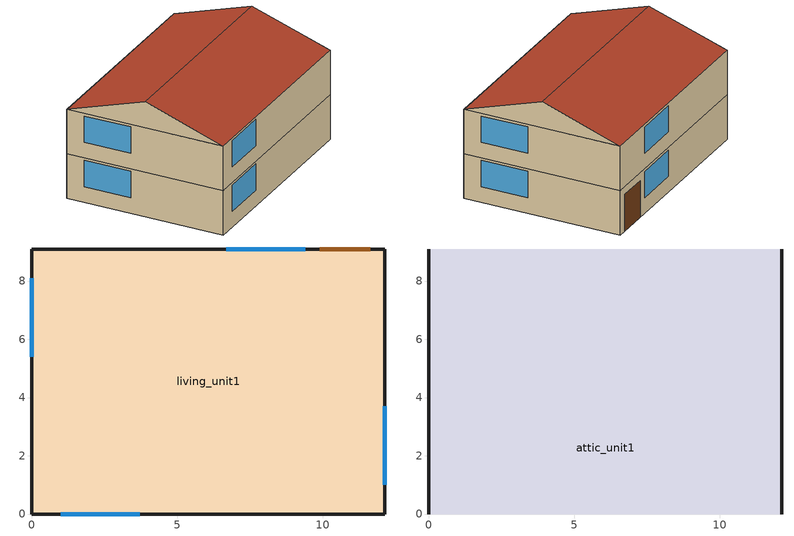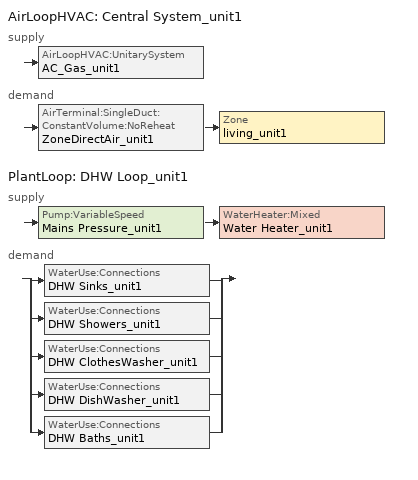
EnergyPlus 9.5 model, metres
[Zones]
living_unit1
 floor ground (Slab Floor Ffactor): 0,0 0,9.1 12.13,9.1 12.13,0 z0
 wall outside (Exterior Wall): 0,0 12.13,0 12.13,9.1 0,9.1 0,0 z0:2.59; 0,0 12.13,0 12.13,9.1 0,9.1 0,0 z2.59:5.18
 window (Exterior Window): 1,0 3.71,0 / 9.39,9.1 6.68,9.1 / 12.13,1 12.13,3.71 / 0,8.1 0,5.39 z0.92:2.44; 1,0 3.71,0 / 9.39,9.1 6.68,9.1 / 12.13,1 12.13,3.71 / 0,8.1 0,5.39 z3.51:5.03
 door (Exterior Door): 11.63,9.1 9.89,9.1 z0:2.14
 ceiling to attic_unit1 (Interior Ceiling): 0,0 12.13,0 12.13,9.1 0,9.1 z5.18
attic_unit1
 wall outside (Gable_end): 12.13,0,5.18 12.13,9.1,5.18 12.13,4.55,6.7; 0,9.1,5.18 0,0,5.18 0,4.55,6.7
 roof outside (Exterior Roof): 0,0,5.18 12.13,0,5.18 12.13,4.55,6.7 0,4.55,6.7; 12.13,9.1,5.18 0,9.1,5.18 0,4.55,6.7 12.13,4.55,6.7
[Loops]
AirLoopHVAC 'Central System_unit1'
 supply: AirLoopHVAC:UnitarySystem 'AC_Gas_unit1'
 demand: AirTerminal:SingleDuct:ConstantVolume:NoReheat 'ZoneDirectAir_unit1' > Zone 'living_unit1'
PlantLoop 'DHW Loop_unit1'
 supply: Pump:VariableSpeed 'Mains Pressure_unit1' > WaterHeater:Mixed 'Water Heater_unit1'
 demand: split
  | WaterUse:Connections 'DHW Sinks_unit1'
  | WaterUse:Connections 'DHW Showers_unit1'
  | WaterUse:Connections 'DHW ClothesWasher_unit1'
  | WaterUse:Connections 'DHW DishWasher_unit1'
  | WaterUse:Connections 'DHW Baths_unit1'
[Building]
SF+CZ3CWH+USA_CA_San.Francisco.Intl.AP.724940+gasfurnace+slab+IECC_2018: North Axis {deg}=0; Terrain=Suburbs; Loads Convergence Tolerance Value {W}=0.04; Temperature Convergence Tolerance Value {deltaC}=0.4; Solar Distribution=FullExterior; Maximum Number of Warmup Days=25; Minimum Number of Warmup Days=6
[Site:WaterMainsTemperature]
Calculation Method=CorrelationFromWeatherFile
[Site:Location]
BIRMINGHAM MUNICIPAL AP_AL_Unknown Design_Conditions: Latitude {deg}=33.57; Longitude {deg}=-86.75; Time Zone {hr}=-6; Elevation {m}=189
[SizingPeriod:DesignDay] Day of Month=21; Dry-Bulb Temperature Range Modifier Type=DefaultMultipliers; Barometric Pressure {Pa}=99075; Rain Indicator=No; Snow Indicator=No; Daylight Saving Time Indicator=No
Name | Month | Day Type | Maximum Dry-Bulb Temperature {C} | Daily Dry-Bulb Temperature Range {deltaC} | Humidity Condition Type | Wetbulb or DewPoint at Maximum Dry-Bulb {C} | Wind Speed {m/s} | Wind Direction {deg} | Solar Model Indicator | Sky Clearness | ASHRAE Clear Sky Optical Depth for Beam Irradiance (taub) | ASHRAE Clear Sky Optical Depth for Diffuse Irradiance (taud) | Enthalpy at Maximum Dry-Bulb {J/kg}
BIRMINGHAM MUNICIPAL AP Ann Htg 99.6% Condns DB | 1 | WinterDesignDay | -6.4 | 0 | Wetbulb | -6.4 | 2.9 | 0 | ASHRAEClearSky | 0
BIRMINGHAM MUNICIPAL AP Ann Htg 99% Condns DB | 1 | WinterDesignDay | -4 | 0 | Wetbulb | -4 | 2.9 | 0 | ASHRAEClearSky | 0
BIRMINGHAM MUNICIPAL AP Ann Hum_n 99.6% Condns DP=>MCDB | 1 | WinterDesignDay | -1.7 | 0 | Dewpoint | -14.2 | 2.9 | 0 | ASHRAEClearSky | 0
BIRMINGHAM MUNICIPAL AP Ann Hum_n 99% Condns DP=>MCDB | 1 | WinterDesignDay | 0.2 | 0 | Dewpoint | -12 | 2.9 | 0 | ASHRAEClearSky | 0
BIRMINGHAM MUNICIPAL AP Ann Htg Wind 99.6% Condns WS=>MCDB | 1 | WinterDesignDay | 10 | 0 | Wetbulb | 10 | 9.2 | 0 | ASHRAEClearSky | 0
BIRMINGHAM MUNICIPAL AP Ann Htg Wind 99% Condns WS=>MCDB | 1 | WinterDesignDay | 9.8 | 0 | Wetbulb | 9.8 | 8.5 | 0 | ASHRAEClearSky | 0
BIRMINGHAM MUNICIPAL AP Ann Clg .4% Condns DB=>MWB | 7 | SummerDesignDay | 35.3 | 10.3 | Wetbulb | 23.9 | 3.5 | 330 | ASHRAETau |  | 0.444 | 2.195
BIRMINGHAM MUNICIPAL AP Ann Clg 1% Condns DB=>MWB | 7 | SummerDesignDay | 33.9 | 10.3 | Wetbulb | 23.6 | 3.5 | 330 | ASHRAETau |  | 0.444 | 2.195
BIRMINGHAM MUNICIPAL AP Ann Clg 2% Condns DB=>MWB | 7 | SummerDesignDay | 32.7 | 10.3 | Wetbulb | 23.5 | 3.5 | 330 | ASHRAETau |  | 0.444 | 2.195
BIRMINGHAM MUNICIPAL AP Ann Clg .4% Condns WB=>MDB | 7 | SummerDesignDay | 31.4 | 10.3 | Wetbulb | 25.8 | 3.5 | 330 | ASHRAETau |  | 0.444 | 2.195
BIRMINGHAM MUNICIPAL AP Ann Clg 1% Condns WB=>MDB | 7 | SummerDesignDay | 30.9 | 10.3 | Wetbulb | 25.3 | 3.5 | 330 | ASHRAETau |  | 0.444 | 2.195
BIRMINGHAM MUNICIPAL AP Ann Clg 2% Condns WB=>MDB | 7 | SummerDesignDay | 30.2 | 10.3 | Wetbulb | 24.8 | 3.5 | 330 | ASHRAETau |  | 0.444 | 2.195
BIRMINGHAM MUNICIPAL AP Ann Clg .4% Condns DP=>MDB | 7 | SummerDesignDay | 28.1 | 10.3 | Dewpoint | 24.4 | 3.5 | 330 | ASHRAETau |  | 0.444 | 2.195
BIRMINGHAM MUNICIPAL AP Ann Clg 1% Condns DP=>MDB | 7 | SummerDesignDay | 27.6 | 10.3 | Dewpoint | 23.8 | 3.5 | 330 | ASHRAETau |  | 0.444 | 2.195
BIRMINGHAM MUNICIPAL AP Ann Clg 2% Condns DP=>MDB | 7 | SummerDesignDay | 27.1 | 10.3 | Dewpoint | 23.2 | 3.5 | 330 | ASHRAETau |  | 0.444 | 2.195
BIRMINGHAM MUNICIPAL AP Ann Clg .4% Condns Enth=>MDB | 7 | SummerDesignDay | 31.6 | 10.3 | Enthalpy |  | 3.5 | 330 | ASHRAETau |  | 0.444 | 2.195 | 80400
BIRMINGHAM MUNICIPAL AP Ann Clg 1% Condns Enth=>MDB | 7 | SummerDesignDay | 31 | 10.3 | Enthalpy |  | 3.5 | 330 | ASHRAETau |  | 0.444 | 2.195 | 78000
BIRMINGHAM MUNICIPAL AP Ann Clg 2% Condns Enth=>MDB | 7 | SummerDesignDay | 30.2 | 10.3 | Enthalpy |  | 3.5 | 330 | ASHRAETau |  | 0.444 | 2.195 | 75900
[Material]
Name | Roughness | Thickness {m} | Conductivity {W/m-K} | Density {kg/m3} | Specific Heat {J/kg-K} | Solar Absorptance | Thermal Absorptance | Visible Absorptance
sheathing_consol_layer | Rough | 0.0127 | 0.0940184 | 685.008 | 1172.332
ceil_consol_layer | Rough | 0.340392 | 0.0617176 | 41.9286 | 776.251
wall_consol_layer | Rough | 0.1397 | 0.057165 | 120.801 | 1036.26
Asphalt_shingle | MediumRough | 0.00633985 | 0.08186 | 1121.29 | 1255.2 | 0.75
cement_stucco | MediumSmooth | 0.01905 | 0.721 | 1865.58 | 878.64
syn_stucco | MediumSmooth | 0.003048 | 8.65E-02 | 400 | 878.64
Drywall_1/2in | MediumSmooth | 0.0127 | 0.16009 | 800.923 | 1087.84
OSB_5/8in | MediumSmooth | 0.015875 | 0.1163 | 544.627 | 1213.36
OSB_7/16in | MediumSmooth | 0.0111125 | 0.1163 | 544.627 | 1213.36
Plywood_3/4in | Rough | 0.01905 | 0.115458 | 544.68 | 674.54 | 0.7 | 0.9 | 0.7
Carpet_n_pad | MediumSmooth | 0.0254001 | 0.0601314 | 32.0369 | 836.8 | 0.7 | 0.9 | 0.7
OSB_1/2in | MediumSmooth | 0.0127 | 0.1163 | 544.627 | 1213.36 | 0.7 | 0.9 | 0.7
door_const | Smooth | 0.0396277 | 0.0720096 | 512.64 | 767.58
Std Wood 6inch | MediumSmooth | 0.15 | 0.12 | 540 | 1210 | 0.7 | 0.9 | 0.7
[Material:NoMass]
Bldg_paper_felt: Roughness=Smooth; Thermal Resistance {m2-K/W}=0.0105666
[Material:AirGap]
Air_4_in_vert: Thermal Resistance {m2-K/W}=0.158499
[WindowMaterial:SimpleGlazingSystem]
Glass: U-Factor {W/m2-K}=1.817152; Solar Heat Gain Coefficient=0.216875; Visible Transmittance=0.88
[WindowMaterial:Blind]
int_blind: Slat Orientation=Horizontal; Slat Width {m}=0.025; Slat Separation {m}=0.01875; Slat Thickness {m}=0.001; Slat Angle {deg}=45; Slat Conductivity {W/m-K}=221; Slat Beam Solar Transmittance=0; Front Side Slat Beam Solar Reflectance=0.5; Back Side Slat Beam Solar Reflectance=0.5; Slat Diffuse Solar Transmittance=0; Front Side Slat Diffuse Solar Reflectance=0.5; Back Side Slat Diffuse Solar Reflectance=0.5; Slat Beam Visible Transmittance=0; Front Side Slat Beam Visible Reflectance=0.5; Back Side Slat Beam Visible Reflectance=0.5; Slat Diffuse Visible Transmittance=0; Front Side Slat Diffuse Visible Reflectance=0.5; Back Side Slat Diffuse Visible Reflectance=0.5; Slat Infrared Hemispherical Transmittance=0; Front Side Slat Infrared Hemispherical Emissivity=0.9; Back Side Slat Infrared Hemispherical Emissivity=0.9; Blind to Glass Distance {m}=0.05; Blind Top Opening Multiplier=0.5; Blind Bottom Opening Multiplier=0.5; Blind Left Side Opening Multiplier=0.5; Blind Right Side Opening Multiplier=0.5
[Construction]
Exterior Wall: syn_stucco, sheathing_consol_layer, OSB_7/16in, wall_consol_layer, Drywall_1/2in
InteriorFurnishings: Std Wood 6inch
Interior Floor: Plywood_3/4in, Carpet_n_pad
Interior Ceiling: ceil_consol_layer, Drywall_1/2in
Exterior Roof: Asphalt_shingle, OSB_1/2in
Exterior Window: Glass
Exterior Door: door_const
Gable_end: cement_stucco, Bldg_paper_felt, OSB_5/8in, Air_4_in_vert, Drywall_1/2in
window_w_blinds: Glass, int_blind
[Construction:FfactorGroundFloor]
Slab Floor Ffactor: F-Factor {W/m-K}=1.26344; Area {m2}=110.4; PerimeterExposed {m}=42.46
[Zone] Multiplier=1
living_unit1; attic_unit1
[WindowShadingControl]
Shades-living_unit1: Zone=living_unit1; Shading Type=InteriorBlind; Construction with Shading=window_w_blinds; Shading Control Type=OnIfScheduleAllows; Schedule=shading_2012iecc; Shading Control Is Scheduled=Yes; Glare Control Is Active=No; Multiple Surface Control Type=Sequential; Fenestration Surface 1=Window_ldf_1.unit1; Fenestration Surface 2=Window_ldb_1.unit1; Fenestration Surface 3=Window_sdr_1.unit1; Fenestration Surface 4=Window_sdl_1.unit1; Fenestration Surface 5=Window_ldf_2.unit1; Fenestration Surface 6=Window_ldb_2.unit1; Fenestration Surface 7=Window_sdr_2.unit1; Fenestration Surface 8=Window_sdl_2.unit1
[InternalMass] Zone or ZoneList=living_unit1
Name | Construction | Surface Area {m2}
Internalmass_unit1 | InteriorFurnishings | 9.89591
bottom middle floor ceiling | Interior Floor | 110.4
[Shading:Overhang] Height above Window or Door {m}=0; Tilt Angle from Window/Door {deg}=90; Left extension from Window/Door Width {m}=0; Right extension from Window/Door Width {m}=0; Depth {m}=0.0152439
Name | Window or Door
Overhang_sdr_1.unit1 | Window_sdr_1.unit1
Overhang_sdr_2.unit1 | Window_sdr_2.unit1
[People]
people_unit1: Zone or ZoneList=living_unit1; Number of People Schedule=Occupancy; Number of People Calculation Method=People; Number of People=3; Fraction Radiant=0; Sensible Heat Fraction=autocalculate; Activity Level Schedule=activity_sch; Enable ASHRAE 55 Comfort Warnings=No; Mean Radiant Temperature Calculation Type=ZoneAveraged
[Lights] Zone or ZoneList=living_unit1; Schedule=InteriorLightingHE; Design Level Calculation Method=Watts/Area; Return Air Fraction=0; Fraction Radiant=0.6; Fraction Visible=0.2; Fraction Replaceable=0
Name | Watts per Zone Floor Area {W/m2}
Living Hardwired Lighting1 | 1.15189
Living Plug-in Lighting1 | 0.478468
[ElectricEquipment] Zone or ZoneList=living_unit1
Name | Schedule | Design Level Calculation Method | Design Level {W} | Fraction Latent | Fraction Radiant | Fraction Lost | Watts per Zone Floor Area {W/m2}
dishwasher1 | DishWasher | EquipmentLevel | 65.6988 | 0.15 | 0.6 | 0.25
refrigerator1 | Refrigerator | EquipmentLevel | 91.0576 | 0 | 1 | 0
clotheswasher1 | ClothesWasher | EquipmentLevel | 28.4784 | 0 | 0.8 | 0.2
gas_dryer1 | ClothesDryer | EquipmentLevel | 19.4182 | 0 | 1 | 0
gas_range1 | CookingRange | EquipmentLevel | 0 | 0 | 1 | 0
television1 | InteriorLighting | EquipmentLevel | 0 | 0 | 1 | 0
gas_mels1 | MiscPlugLoad | EquipmentLevel | 507.15 | 0.06 | 0.69 | 0.25
IECC_Adj1 | MiscPlugLoad | Watts/Area |  | 0.062439 | 0.411909 | 0.251045 | 2.28876
[GasEquipment] Zone or ZoneList=living_unit1; Design Level Calculation Method=EquipmentLevel
Name | Schedule | Design Level {W} | Fraction Latent | Fraction Radiant | Fraction Lost
gas_dryer1 | ClothesDryer | 395.596 | 0.05 | 0.1 | 0.85
gas_range1 | CookingRange | 540.941 | 0.06 | 0.69 | 0.25
gas_mels1 | MiscPlugLoad | 61.1255 | 0.06 | 0.69 | 0.25
[ZoneInfiltration:EffectiveLeakageArea] Schedule=always_avail; Stack Coefficient=0.00029; Wind Coefficient=0.000231
Name | Zone | Effective Air Leakage Area {cm2}
Living_ShermanGrimsrud_unit1 | living_unit1 | 357.403
AtticVent_unit1 | attic_unit1 | 370
[ZoneVentilation:DesignFlowRate]
Ventilation_unit1: Zone or ZoneList=living_unit1; Schedule=always_avail; Design Flow Rate Calculation Method=Flow/Zone; Design Flow Rate {m3/s}=0.0283168; Ventilation Type=Exhaust; Fan Pressure Rise {Pa}=0; Fan Total Efficiency=1; Constant Term Coefficient=1; Temperature Term Coefficient=0; Velocity Term Coefficient=0; Velocity Squared Term Coefficient=0; Minimum Indoor Temperature {C}=-100; Maximum Indoor Temperature {C}=100; Delta Temperature {deltaC}=-100; Minimum Outdoor Temperature {C}=-100; Maximum Outdoor Temperature {C}=100; Maximum Wind Speed {m/s}=40
[Exterior:Lights]
Name | Schedule | Design Level {W}
Exterior-Lights_unit1 | ExteriorLighting | 47.3411
Garage-Lights_unit1 | InteriorLightingHE | 7.84187
[Sizing:Zone]
living_unit1: Zone Cooling Design Supply Air Temperature Input Method=SupplyAirTemperature; Zone Cooling Design Supply Air Temperature {C}=12; Zone Heating Design Supply Air Temperature Input Method=SupplyAirTemperature; Zone Heating Design Supply Air Temperature {C}=50; Zone Cooling Design Supply Air Humidity Ratio {kgWater/kgDryAir}=0.008; Zone Heating Design Supply Air Humidity Ratio {kgWater/kgDryAir}=0.008; Cooling Design Air Flow Method=DesignDay; Cooling Minimum Air Flow per Zone Floor Area {m3/s-m2}=0.000762; Heating Design Air Flow Method=DesignDay; Heating Maximum Air Flow per Zone Floor Area {m3/s-m2}=0.002032; Heating Maximum Air Flow {m3/s}=0.141576; Heating Maximum Air Flow Fraction=0.3; Account for Dedicated Outdoor Air System=No; Dedicated Outdoor Air System Control Strategy=NeutralSupplyAir; Dedicated Outdoor Air Low Setpoint Temperature for Design {C}=autosize; Dedicated Outdoor Air High Setpoint Temperature for Design {C}=autosize
[Sizing:System]
Central System_unit1: Type of Load to Size On=Sensible; Design Outdoor Air Flow Rate {m3/s}=autosize; Central Heating Maximum System Air Flow Ratio=1; Preheat Design Temperature {C}=7; Preheat Design Humidity Ratio {kgWater/kgDryAir}=0.008; Precool Design Temperature {C}=11; Precool Design Humidity Ratio {kgWater/kgDryAir}=0.008; Central Cooling Design Supply Air Temperature {C}=12; Central Heating Design Supply Air Temperature {C}=50; Type of Zone Sum to Use=NonCoincident; 100% Outdoor Air in Cooling=No; 100% Outdoor Air in Heating=No; Central Cooling Design Supply Air Humidity Ratio {kgWater/kgDryAir}=0.008; Central Heating Design Supply Air Humidity Ratio {kgWater/kgDryAir}=0.008; Cooling Supply Air Flow Rate Method=DesignDay; Heating Supply Air Flow Rate Method=DesignDay; System Outdoor Air Method=ZoneSum; Zone Maximum Outdoor Air Fraction=1; Cooling Design Capacity Method=CoolingDesignCapacity; Cooling Design Capacity {W}=autosize; Heating Design Capacity Method=HeatingDesignCapacity; Heating Design Capacity {W}=autosize; Central Cooling Capacity Control Method=OnOff
[Sizing:Plant]
DHW Loop_unit1: Loop Type=Heating; Design Loop Exit Temperature {C}=48.8889; Loop Design Temperature Difference {deltaC}=5.55556
[ZoneControl:Thermostat]
Zone Thermostat_unit1: Zone or ZoneList=living_unit1; Control Type Schedule=zone_control_type; Control 1=thermostat_living Dual SP Control
[ThermostatSetpoint:DualSetpoint]
thermostat_living Dual SP Control: Heating Setpoint Temperature Schedule=ACM Heating Setpoint Schedule; Cooling Setpoint Temperature Schedule=ACM Cooling Setpoint Schedule
[AirTerminal:SingleDuct:ConstantVolume:NoReheat]
ZoneDirectAir_unit1: Availability Schedule=always_avail; Maximum Air Flow Rate {m3/s}=autosize
[Zone equipment]
living_unit1: ZoneDirectAir_unit1
[Fan:OnOff]
Supply Fan_unit1: Fan Total Efficiency=0.377; Pressure Rise {Pa}=400; Maximum Flow Rate {m3/s}=autosize; Motor Efficiency=0.65; Motor In Airstream Fraction=1
[AirLoopHVAC]
Central System_unit1: Design Supply Air Flow Rate {m3/s}=autosize
[Pump:VariableSpeed]
Mains Pressure_unit1: Design Maximum Flow Rate {m3/s}=autosize; Design Pump Head {Pa}=1; Design Power Consumption {W}=0; Motor Efficiency=1; Fraction of Motor Inefficiencies to Fluid Stream=0; Coefficient 1 of the Part Load Performance Curve=0; Coefficient 2 of the Part Load Performance Curve=1; Coefficient 3 of the Part Load Performance Curve=0; Coefficient 4 of the Part Load Performance Curve=0; Design Minimum Flow Rate {m3/s}=0; Pump Control Type=Intermittent
[WaterHeater:Mixed]
Water Heater_unit1: Tank Volume {m3}=0.196841; Setpoint Temperature Schedule=dhw_setpt; Deadband Temperature Difference {deltaC}=2; Maximum Temperature Limit {C}=50; Heater Control Type=Cycle; Heater Maximum Capacity {W}=autosize; Heater Minimum Capacity {W}=0; Heater Ignition Minimum Flow Rate {m3/s}=0; Heater Fuel Type=NaturalGas; Heater Thermal Efficiency=0.8; Ambient Temperature Indicator=Zone; Ambient Temperature Zone=living_unit1; Off Cycle Loss Coefficient to Ambient Temperature {W/K}=6.27714; Off Cycle Loss Fraction to Zone=1; On Cycle Loss Coefficient to Ambient Temperature {W/K}=6.27714; On Cycle Loss Fraction to Zone=1; Peak Use Flow Rate {m3/s}=0; Use Side Effectiveness=1; Source Side Effectiveness=1; Use Side Design Flow Rate {m3/s}=autosize; Source Side Design Flow Rate {m3/s}=0; Indirect Water Heating Recovery Time {hr}=1.5
[WaterHeater:Sizing]
Water Heater_unit1: Design Mode=ResidentialHUD-FHAMinimum; Number of Bedrooms=3; Number of Bathrooms=3
[PlantLoop]
DHW Loop_unit1: Fluid Type=Water; Plant Equipment Operation Scheme=DHW Loop Operation_unit1; Maximum Loop Temperature {C}=100; Minimum Loop Temperature {C}=0; Maximum Loop Flow Rate {m3/s}=autosize; Minimum Loop Flow Rate {m3/s}=0; Plant Loop Volume {m3}=autocalculate; Load Distribution Scheme=Optimal
[PlantEquipmentList]
DHW Plant Equipment_unit1: Water Heater_unit1
[PlantEquipmentOperation:HeatingLoad]
DHW Control Scheme_unit1: Load Range 1 Lower Limit {W}=0; Load Range 1 Upper Limit {W}=1000000000000000; Range 1 Equipment List=DHW Plant Equipment_unit1
[PlantEquipmentOperationSchemes]
DHW Loop Operation_unit1: Control Scheme 1=DHW Control Scheme_unit1; Control Scheme 1 Schedule=always_avail
[AvailabilityManager:Scheduled]
System availability: Schedule=always_avail
[SetpointManager:Scheduled]
DHW Loop Setpoint Manager_unit1: Control Variable=Temperature; Schedule=DHWSupplySetpoint; Setpoint Node or NodeList=DHW Supply Outlet Node_unit1
[WaterUse:Equipment]
Name | Peak Flow Rate {m3/s} | Flow Rate Fraction Schedule | Target Temperature Schedule
Clothes Washer_unit1 | 1.62192e-06 | ClothesWasher | CWWaterTempSchedule
Dishwasher_unit1 | 6.36685e-07 | Dishwasher | DWWaterTempSchedule
Sinks_unit1 | 7.1934e-05 | BA_sink_sch | SSBWaterTempSchedule
Showers_unit1 | 0.000141975 | BA_shower_sch | SSBWaterTempSchedule
Baths_unit1 | 0.00027764 | BA_bath_sch | SSBWaterTempSchedule
[WaterUse:Connections] Drain Water Heat Exchanger Type=None
Name | Water Use Equipment 1
DHW Sinks_unit1 | Sinks_unit1
DHW Showers_unit1 | Showers_unit1
DHW ClothesWasher_unit1 | Clothes Washer_unit1
DHW DishWasher_unit1 | Dishwasher_unit1
DHW Baths_unit1 | Baths_unit1
[Coil:Cooling:DX:SingleSpeed]
DX Cooling Coil_unit1: Availability Schedule=always_avail; Gross Rated Total Cooling Capacity {W}=autosize; Gross Rated Sensible Heat Ratio=autosize; Gross Rated Cooling COP {W/W}=3.69052; Rated Air Flow Rate {m3/s}=autosize; Total Cooling Capacity Function of Temperature Curve=CoolCapFT Curve 4TTR4036_S8X1B060_14SEER_AC; Total Cooling Capacity Function of Flow Fraction Curve=CoolCapFF Curve 4TTR4036_S8X1B060_14SEER_AC; Energy Input Ratio Function of Temperature Curve=CoolEIRFT Curve 4TTR4036_S8X1B060_14SEER_AC; Energy Input Ratio Function of Flow Fraction Curve=CoolEIRFF Curve 4TTR4036_S8X1B060_14SEER_AC; Part Load Fraction Correlation Curve=HPACPLFFPLR
[Coil:Heating:Fuel]
heating coil gas: Availability Schedule=always_avail; Fuel Type=NaturalGas; Burner Efficiency=0.8; Nominal Capacity {W}=29308
[AirLoopHVAC:UnitarySystem]
AC_Gas_unit1: Control Type=Load; Controlling Zone or Thermostat Location=living_unit1; Dehumidification Control Type=None; Supply Fan=Supply Fan_unit1; Fan Placement=BlowThrough; Supply Air Fan Operating Mode Schedule=fan_cycle; Heating Coil=heating coil gas; DX Heating Coil Sizing Ratio=1; Cooling Coil=DX Cooling Coil_unit1; Use DOAS DX Cooling Coil=No; Minimum Supply Air Temperature {C}=2; Latent Load Control=SensibleOnlyLoadControl; Cooling Supply Air Flow Rate Method=SupplyAirFlowRate; Cooling Supply Air Flow Rate {m3/s}=autosize; Heating Supply Air Flow Rate Method=SupplyAirFlowRate; Heating Supply Air Flow Rate {m3/s}=autosize; No Load Supply Air Flow Rate Method=SupplyAirFlowRate; No Load Supply Air Flow Rate {m3/s}=autosize; Maximum Supply Air Temperature {C}=80; Maximum Outdoor Dry-Bulb Temperature for Supplemental Heater Operation {C}=21; Maximum Cycling Rate {cycles/hr}=2.5; Heat Pump Time Constant {s}=60; Fraction of On-Cycle Power Use=0.01; Heat Pump Fan Delay Time {s}=60; Maximum Temperature for Heat Recovery {C}=80
[Schedule:Day:Hourly]
OccupancyDay: 1, 1, 1, 1, 1, 1, 1, 0.8831, 0.40861, 0.24189, 0.24189, 0.24189, 0.24189, 0.24189, 0.24189, 0.24189, 0.29498, 0.5531, 0.89693, 0.89693, 0.89693, 1, 1, 1
LightingDay: 0.0625, 0.0625, 0.0625, 0.0625, 0.1875, 0.390625, 0.4375, 0.390625, 0.171875, 0.117188, 0.117188, 0.117188, 0.117188, 0.117188, 0.117188, 0.203125, 0.4375, 0.609375, 0.820312, 0.984375, 1, 0.6875, 0.382812, 0.15625
ExteriorLightingDay: 1, 1, 1, 1, 1, 1, 0, 0, 0, 0, 0, 0, 0, 0, 0, 0, 0, 0, 1, 1, 1, 1, 1, 1
LightingDay_EELighting: 0.06875, 0.06875, 0.06875, 0.06875, 0.20625, 0.429688, 0.48125, 0.429688, 0.189062, 0.128906, 0.128906, 0.128906, 0.128906, 0.128906, 0.128906, 0.223438, 0.48125, 0.670312, 0.902344, 1, 1, 0.75625, 0.421094, 0.171875
RefrigeratorDay: 0.8, 0.782696, 0.765594, 0.742857, 0.731388, 0.731388, 0.75996, 0.8, 0.817103, 0.828571, 0.8, 0.8, 0.839839, 0.839839, 0.828571, 0.839839, 0.885714, 0.971429, 1, 0.971429, 0.942857, 0.925553, 0.885714, 0.828571
MiscPlugLoadDay: 0.60749, 0.559339, 0.552853, 0.545071, 0.524481, 0.585279, 0.676232, 0.718547, 0.60749, 0.517023, 0.529183, 0.529345, 0.520428, 0.538424, 0.568742, 0.600357, 0.710117, 0.862678, 0.936608, 0.966764, 1, 0.976654, 0.845169, 0.734436
CookingRangeDay: 0.0471585, 0.0471585, 0.0235459, 0.0235459, 0.0471585, 0.0707044, 0.165088, 0.283018, 0.306564, 0.320771, 0.283018, 0.330176, 0.377335, 0.306564, 0.292423, 0.377335, 0.613194, 1, 0.778348, 0.400947, 0.235859, 0.165088, 0.103722, 0.0707044
DishwasherWeekday: 0.115858, 0.0514759, 0.0385692, 0.0257379, 0.0257379, 0.0772138, 0.154503, 0.231792, 0.437922, 0.489398, 0.425016, 0.360633, 0.309082, 0.347726, 0.283344, 0.270437, 0.283344, 0.373464, 0.656883, 0.8372, 0.682621, 0.502305, 0.33482, 0.231792
DishwasherWeekend: 0.124134, 0.0551527, 0.0413241, 0.0275764, 0.0275764, 0.0827291, 0.165539, 0.248349, 0.469202, 0.524355, 0.455374, 0.386393, 0.331159, 0.372564, 0.303583, 0.289754, 0.303583, 0.40014, 0.703804, 0.897, 0.73138, 0.538184, 0.358735, 0.248349
DishwasherVacation; ClothesWasherVacation; ClothesDryerVacation: 0, 0, 0, 0, 0, 0, 0, 0, 0, 0, 0, 0, 0, 0, 0, 0, 0, 0, 0, 0, 0, 0, 0, 0
ClothesWasherWeekday: 0.0796475, 0.0637009, 0.0318078, 0.0318078, 0.0637009, 0.095594, 0.191188, 0.414354, 0.621574, 0.7332, 0.717253, 0.637521, 0.573735, 0.510034, 0.446247, 0.414354, 0.430301, 0.414354, 0.414354, 0.414354, 0.414354, 0.398408, 0.270921, 0.143434
ClothesWasherWeekend: 0.097441, 0.077932, 0.0389138, 0.0389138, 0.077932, 0.11695, 0.2339, 0.506923, 0.760436, 0.897, 0.877491, 0.779946, 0.701909, 0.623977, 0.545941, 0.506923, 0.526432, 0.506923, 0.506923, 0.506923, 0.506923, 0.487414, 0.331446, 0.175477
ClothesDryerWeekday: 0.0996819, 0.0598091, 0.0398727, 0.0199364, 0.0398727, 0.0598091, 0.159491, 0.318982, 0.486427, 0.685791, 0.785473, 0.817391, 0.7456, 0.677837, 0.610073, 0.578155, 0.558218, 0.546236, 0.518346, 0.510391, 0.5263, 0.546236, 0.4386, 0.239236
ClothesDryerWeekend: 0.121951, 0.0731707, 0.0487805, 0.0243902, 0.0487805, 0.0731707, 0.195122, 0.390244, 0.595097, 0.839, 0.960951, 1, 0.91217, 0.829268, 0.746366, 0.707317, 0.682927, 0.668268, 0.634146, 0.624415, 0.643878, 0.668268, 0.536585, 0.292683
[Schedule:Week:Compact]
RefrigeratorWeek: For: AllDays, RefrigeratorDay
MiscPlugLoadWeek: For: AllDays, MiscPlugLoadDay
CookingRangeWeek: For: AllDays, CookingRangeDay
DishwasherWeek: For: Weekdays, DishwasherWeekday, For: CustomDay1, DishwasherVacation, For: AllOtherDays, DishwasherWeekend
ClothesWasherWeek: For: Weekdays, ClothesWasherWeekday, For: CustomDay1, ClothesWasherVacation, For: AllOtherDays, ClothesWasherWeekend
ClothesDryerWeek: For: Weekdays, ClothesDryerWeekday, For: CustomDay1, ClothesDryerVacation, For: AllOtherDays, ClothesDryerWeekend
OccupancyWeek: AllDays, OccupancyDay
LightingProfileWeek: For: AllDays, LightingDay
LightingProfileWeek_EELighting: For: AllDays, LightingDay_EELighting
ExteriorLightingProfileWeek: For: AllDays, ExteriorLightingDay
[Schedule:Year]
Occupancy: OccupancyWeek, 1, 1, 12, 31
InteriorLighting: LightingProfileWeek, 1, 1, 12, 31
InteriorLightingHE: LightingProfileWeek_EELighting, 1, 1, 12, 31
ExteriorLighting: ExteriorLightingProfileWeek, 1, 1, 12, 31
Refrigerator: RefrigeratorWeek, 1, 1, 12, 31
MiscPlugLoad: MiscPlugLoadWeek, 1, 1, 12, 31
CookingRange: CookingRangeWeek, 1, 1, 12, 31
Dishwasher: DishwasherWeek, 1, 1, 12, 31
ClothesWasher: ClothesWasherWeek, 1, 1, 12, 31
ClothesDryer: ClothesDryerWeek, 1, 1, 12, 31
[Schedule:Compact]
BA_shower_sch: Through: 12/31, For: AllDays, Until: 1:00, 0.00204722, Until: 2:00, 0.000930554, Until: 3:00, 0.000558333, Until: 4:00, 0.000930554, Until: 5:00, 0.00260555, Until: 6:00, 0.00967777, Until: 7:00, 0.0219611, Until: 8:00, 0.021775, Until: 9:00, 0.0176805, Until: 10:00, 0.0137722, Until: 11:00, 0.0111667, Until: 12:00, 0.00874721, Until: 13:00, 0.00632777, Until: 14:00, 0.00539722, Until: 15:00, 0.00483888, Until: 16:00, 0.00465277, Until: 17:00, 0.00558333, Until: 18:00, 0.00725832, Until: 19:00, 0.00781666, Until: 20:00, 0.00781666, Until: 21:00, 0.00781666, Until: 22:00, 0.00763055, Until: 23:00, 0.00539722, Until: 24:00, 0.00390833
BA_bath_sch: Through: 12/31, For: AllDays, Until: 1:00, 0.000190545, Until: 2:00, 9.52723e-05, Until: 3:00, 9.52723e-05, Until: 4:00, 9.52723e-05, Until: 5:00, 0.000190545, Until: 6:00, 0.000452543, Until: 7:00, 0.00109563, Until: 8:00, 0.00138145, Until: 9:00, 0.00157199, Until: 10:00, 0.00138145, Until: 11:00, 0.00109563, Until: 12:00, 0.000833632, Until: 13:00, 0.00073836, Until: 14:00, 0.000547816, Until: 15:00, 0.000547816, Until: 16:00, 0.000547816, Until: 17:00, 0.000928905, Until: 18:00, 0.00109563, Until: 19:00, 0.00183399, Until: 20:00, 0.00238181, Until: 21:00, 0.00238181, Until: 22:00, 0.00183399, Until: 23:00, 0.00157199, Until: 24:00, 0.000928905
BA_sink_sch: Through: 12/31, For: AllDays, Until: 1:00, 0.00458624, Until: 2:00, 0.00229312, Until: 3:00, 0.00163794, Until: 4:00, 0.00163794, Until: 5:00, 0.00229312, Until: 6:00, 0.00589659, Until: 7:00, 0.0137587, Until: 8:00, 0.0203105, Until: 9:00, 0.0216208, Until: 10:00, 0.0203105, Until: 11:00, 0.0176898, Until: 12:00, 0.0163794, Until: 13:00, 0.0160518, Until: 14:00, 0.0147415, Until: 15:00, 0.0140863, Until: 16:00, 0.0134311, Until: 17:00, 0.0157243, Until: 18:00, 0.0212933, Until: 19:00, 0.0245691, Until: 20:00, 0.0226036, Until: 21:00, 0.0186725, Until: 22:00, 0.0157243, Until: 23:00, 0.0131035, Until: 24:00, 0.00884489
activity_sch: Through: 12/31, For: AllDays, Until: 24:00, 117.28
zone_control_type: Through: 12/31, For: AllDays, Until 24:00, 4
shading_2012iecc: Through: 12/31, For: AllDays, Until 24:00, 0
dhw_setpt: Through: 12/31, For: AllDays, Until 24:00, 48
always_avail: Through: 12/31, For: AllDays, Until: 24:00, 1
fan_cycle: Through: 12/31, For: AllDays, Until: 24:00, 0
ACM Cooling Setpoint Schedule: Through: 12/31, For SummerDesignDay, Until: 24:00, 25.5556, For: WinterDesignDay, Until: 24:00, 25.5556, For: AllOtherDays, Until: 7:00, 25.5556, Until: 13:00, 28.3333, Until: 14:00, 27.7778, Until: 15:00, 27.2222, Until: 16:00, 26.6667, Until: 17:00, 26.1111, Until: 24:00, 25.5556
ACM Heating Setpoint Schedule: Through: 12/31, For SummerDesignDay, Until: 24:00, 20, For: WinterDesignDay, Until: 24:00, 20, For: AllOtherDays, Until: 7:00, 18.3333, Until: 23:00, 20, Until: 24:00, 18.3333
[Schedule:Constant]
DWWaterTempSchedule; CWWaterTempSchedule; DHWSupplySetpoint: Temperature, 48.8889
SSBWaterTempSchedule: Temperature, 40.5556
[Curve:Quadratic] Coefficient3 x**2=0; Minimum Value of x=0
Name | Coefficient1 Constant | Coefficient2 x | Maximum Value of x | Input Unit Type for X | Output Unit Type
HPACPLFFPLR | 0.85 | 0.15 | 1
CoolCapFF Curve 4TTR4036_S8X1B060_14SEER_AC | 0.91 | 0.08 | 10 | VolumetricFlow | Dimensionless
CoolEIRFF Curve 4TTR4036_S8X1B060_14SEER_AC | 1.08023 | -0.080032 | 10 | VolumetricFlow | Dimensionless
[Curve:Biquadratic] Minimum Value of x=-20; Maximum Value of x=50; Minimum Value of y=-20; Maximum Value of y=50; Input Unit Type for X=Temperature; Input Unit Type for Y=Temperature; Output Unit Type=Dimensionless
Name | Coefficient1 Constant | Coefficient2 x | Coefficient3 x**2 | Coefficient4 y | Coefficient5 y**2 | Coefficient6 x*y
CoolCapFT Curve 4TTR4036_S8X1B060_14SEER_AC | 1.26993 | -0.0343608 | 0.00200949 | -0.00468928 | 5.64067e-06 | -0.000300084
CoolEIRFT Curve 4TTR4036_S8X1B060_14SEER_AC | -0.214008 | 0.0590201 | -0.00157973 | 0.021942 | 0.000338486 | -0.000763033
